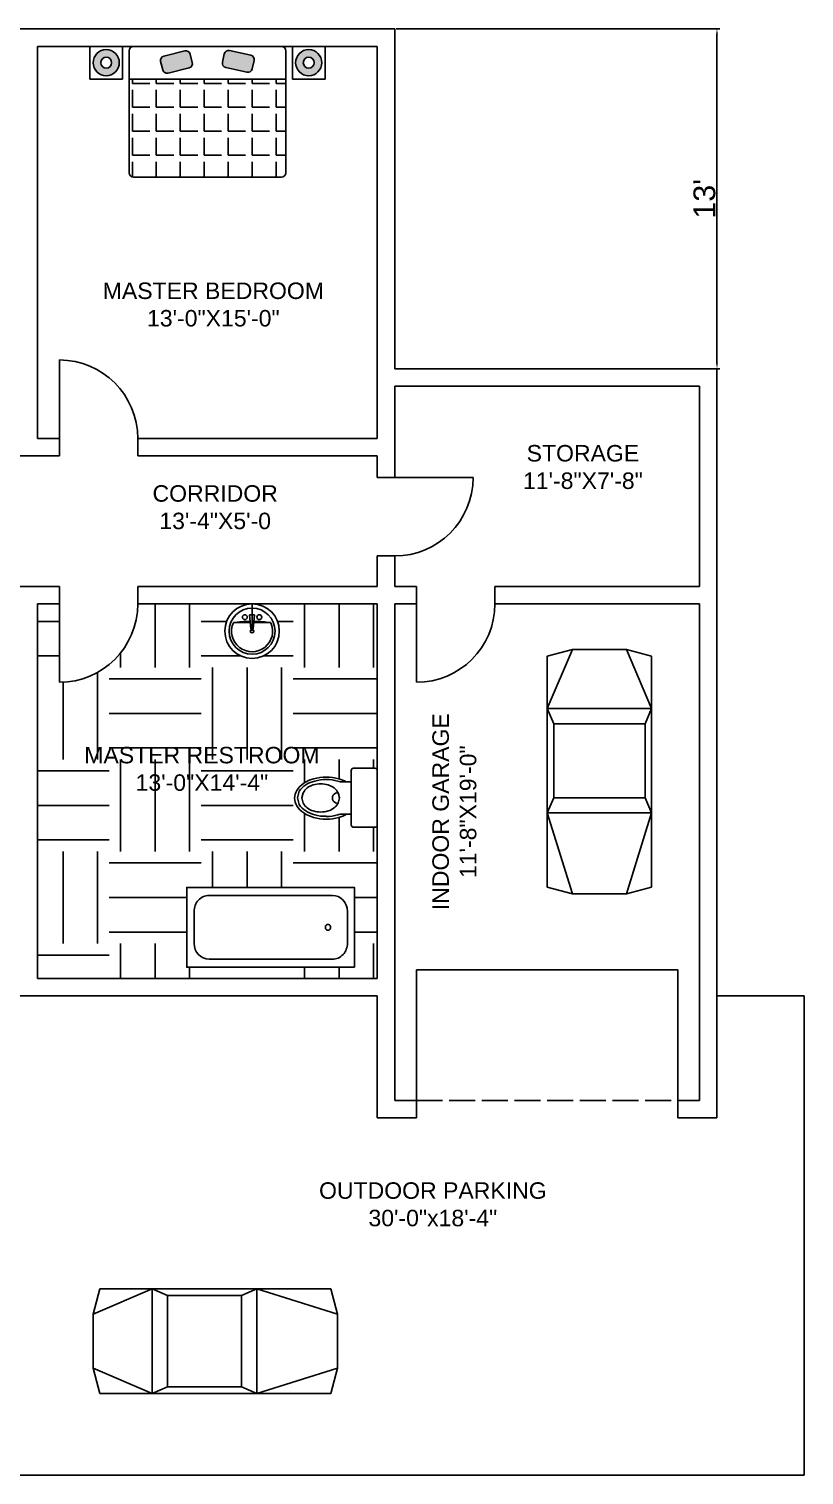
# Model space of a CAD drawing. Header units: inches. Extents: x 426 to 1376, y 395 to 1059.
# Drawn here: x 1020 to 1376, y 395 to 1059 of the extents above; entities that cross this region are included whole.
import ezdxf

# ---------------------------------------------------------------- set-up
doc = ezdxf.new("R2010")
doc.units = ezdxf.units.IN
doc.header["$MEASUREMENT"] = 0
doc.linetypes.add('ACAD_ISO02W100', pattern=[15, 12, -3])
for name, color, linetype in [('1', 7, 'Continuous'), ('dash', 9, 'ACAD_ISO02W100'), ('dim', 9, 'Continuous')]:
    doc.layers.add(name, color=color, linetype=linetype)
doc.styles.get("Standard").update_dxf_attribs({"font": 'arial.ttf'})
doc.dimstyles.new('Copy of ISO-25', dxfattribs={"dimtxt": 10, "dimasz": 2.5, "dimexe": 1.25, "dimexo": 0.625, "dimtad": 1, "dimlunit": 3, "dimtxsty": 'Standard', "dimcen": 2.5, "dimclrd": 256, "dimclre": 256, "dimclrt": 256, "dimadec": 0, "dimazin": 0, "dimtfac": 1, "dimtmove": 0, "dimatfit": 3, "dimfxl": 1, "dimarcsym": 0})

# ---------------------------------------------------------------- blocks, each defined once
blk = doc.blocks.new('doorfnsh')
blk.add_line((455.5, 727), (455.5, 691))
blk.add_arc((455.5, 727), 36, 270, 0)
blk = doc.blocks.new('sink')
for p, q in [((286006, 523176), (286006, 523400)), ((285996, 523196), (285986, 523311)), ((285986, 523311), (286026, 523311)), ((286026, 523311), (286016, 523196)), ((285852, 523246), (285991, 523246)), ((286016, 523196), (285996, 523196)), ((286020, 523246), (286160, 523246))]:
    blk.add_line(p, q)
for centre, radius in [((286006, 523176), 224), ((286006, 523176), 189), ((285946, 523291), 19.9), ((286065, 523291), 19.9), ((286006, 523176), 14.9)]:
    blk.add_circle(centre, radius)
for centre, radius, start, end in [((286006, 523176), 169, 155.6843, 24.3157), ((286009, 522028), 1228, 90.8277, 97.3436), ((286003, 522028), 1228, 82.6564, 89.1723)]:
    blk.add_arc(centre, radius, start, end)
blk = doc.blocks.new('wc')
for p, q in [((0.233, 0), (-0.233, 0)), ((-0.253, -0.02), (-0.253, -0.203)), ((0.253, -0.203), (0.253, -0.02)), ((0.233, -0.223), (-0.233, -0.223)), ((-0.14, -0.223), (-0.14, -0.319)), ((0.136, -0.223), (0.136, -0.317))]:
    blk.add_line(p, q)
for points in [[(-0.141, -0.263, 0.062055), (-0.168, -0.329, 0.067069), (-0.183, -0.437, 0.067069)], [(-0.183, -0.437, 0.067069), (-0.168, -0.545, 0.079499), (-0.13, -0.628, 0.107137), (-0.068, -0.689, 0.140584), (-0.003, -0.708, 0.140584), (0.061, -0.689, 0.107137), (0.124, -0.628, 0.079499), (0.162, -0.545, 0.067069), (0.176, -0.437, 0.067069), (0.162, -0.329, 0.057475), (0.137, -0.267, 0.107137)], [(-0.159, -0.437, 0.064704), (-0.147, -0.535, 0.077557), (-0.113, -0.612, 0.107174), (-0.058, -0.667), (-0.002, -0.684), (0.055, -0.667, 0.107174), (0.11, -0.612, 0.077557), (0.143, -0.535, 0.064704), (0.156, -0.437, 0.064704), (0.143, -0.338, 0.021175), (0.136, -0.316, 0.107174)]]:
    blk.add_lwpolyline(points, format="xyb")
blk.add_lwpolyline([(-0.122, -0.484, 0.075307), (-0.113, -0.548, 0.085687), (-0.087, -0.599, 0.106098), (-0.046, -0.634), (-0.002, -0.646), (0.043, -0.634, 0.106098), (0.084, -0.599, 0.085687), (0.109, -0.548, 0.075307), (0.119, -0.484, 0.075307), (0.109, -0.421, 0.085687), (0.084, -0.37, 0.106098), (0.043, -0.335), (-0.002, -0.323), (-0.046, -0.335, 0.106098), (-0.087, -0.37, 0.085687), (-0.113, -0.421, 0.075307)], format="xyb", close=True)
for centre, radius, start, end in [((-0.233, -0.02), 0.02, 90, 180), ((0.233, -0.02), 0.02, 0, 90), ((-0.233, -0.203), 0.02, 180, 270), ((0.233, -0.203), 0.02, 270, 0), ((0.226, -0.437), 0.386, 165.1916, 180), ((0.114, -0.407), 0.269, 161.3359, 165.1916), ((-0.002, -0.339), 0.0451, 174.4043, 5.5957)]:
    blk.add_arc(centre, radius, start, end)
blk = doc.blocks.new('toilet')
at = {"xscale": 915.1213414191038, "yscale": 915.1213414191038, "zscale": 915.1213414191038}
blk.add_blockref('wc', (287840, 523400), dxfattribs=at)
blk = doc.blocks.new('*U13')
at = {"layer": '1', "color": 7}
blk.add_lwpolyline([(95, 1910), (95, 3610), (845, 3610), (845, 1910)], close=True, dxfattribs=at)
at = {"layer": '1', "color": 7, "flags": 128}
blk.add_lwpolyline([(322, 1981, -0.414214), (170, 2133), (170, 3384, -0.414213), (322, 3536), (618, 3536, -0.414214), (770, 3384), (770, 2133, -0.414213), (618, 1981)], format="xyb", close=True, dxfattribs=at)
at = {"layer": '1', "color": 7}
blk.add_open_spline([(497, 2179), (497, 2186), (494, 2192), (490, 2198), (484, 2202), (477, 2205), (470, 2205), (463, 2205), (456, 2202), (450, 2198), (446, 2192), (442, 2186), (442, 2179), (442, 2172), (446, 2166), (450, 2159), (456, 2156), (463, 2152), (470, 2152), (477, 2152), (484, 2156), (490, 2159), (494, 2166), (497, 2172), (497, 2179)], degree=2, knots=[0, 0, 0, 0.082139, 0.082139, 0.165477, 0.165477, 0.25, 0.25, 0.334522, 0.334522, 0.417861, 0.417861, 0.5, 0.5, 0.582139, 0.582139, 0.665477, 0.665477, 0.75, 0.75, 0.834522, 0.834522, 0.917861, 0.917861, 1, 1, 1], dxfattribs=at)
blk = doc.blocks.new('car')
for p, q in [((1257.5, 771), (1269.09, 774.11)), ((1257.5, 747), (1269.09, 774.11)), ((1257.5, 771), (1257.5, 675)), ((1257.5, 675), (1257.5, 771)), ((1257.5, 771), (1257.5, 747)), ((1293.91, 774.11), (1269.09, 774.11)), ((1305.5, 771), (1293.91, 774.11)), ((1293.91, 774.11), (1305.5, 747)), ((1305.5, 771), (1305.5, 675)), ((1257.5, 747), (1305.5, 747)), ((1257.5, 747), (1257.5, 740)), ((1257.5, 747), (1260.5, 740)), ((1305.5, 747), (1302.5, 740)), ((1260.5, 740), (1302.5, 740)), ((1302.5, 740), (1302.5, 706)), ((1257.5, 699), (1257.5, 706)), ((1257.5, 699), (1260.5, 706)), ((1260.5, 706.5), (1260.5, 706)), ((1260.5, 706), (1302.5, 706)), ((1302.5, 706), (1305.5, 699)), ((1257.5, 675), (1257.5, 699)), ((1257.5, 699), (1305.5, 699)), ((1257.5, 699), (1269.09, 661.89)), ((1305.5, 699), (1293.91, 661.89)), ((1257.5, 675), (1257.5, 665)), ((1305.5, 675), (1305.5, 665)), ((1257.5, 665), (1269.09, 661.89)), ((1305.5, 665), (1293.91, 661.89)), ((1293.91, 661.89), (1269.09, 661.89))]:
    blk.add_line(p, q)
blk.add_lwpolyline([(1260.5, 706.5), (1260.5, 740)])
blk = doc.blocks.new('*D31')
at = {"layer": 'Defpoints', "color": 0, "transparency": 16777216}
for p in [(1187.5, 1059), (1187.5, 903), (1335.5, 903)]:
    blk.add_point(p, dxfattribs=at)
at = {"layer": 'dim', "lineweight": -2, "transparency": 16777216}
for p, q in [((1188.12, 1059), (1336.75, 1059)), ((1335.5, 1056.5), (1335.5, 905.5)), ((1188.12, 903), (1336.75, 903))]:
    blk.add_line(p, q, dxfattribs=at)
at = {"layer": 'dim', "transparency": 16777216}
for points in [[(1335.08, 1056.5), (1335.92, 1056.5), (1335.5, 1059)], [(1335.08, 905.5), (1335.92, 905.5), (1335.5, 903)]]:
    blk.add_solid(points, dxfattribs=at)
at = {"layer": 'dim', "transparency": 16777216, "insert": (1329.77, 981), "char_height": 10, "attachment_point": 5, "rotation": 90}
blk.add_mtext("13'", dxfattribs=at)
blk = doc.blocks.new('house finished')
at = {"true_color": 0x000000}
h = blk.add_hatch(color=18, dxfattribs=at)
h.dxf.hatch_style = 1
h.paths.add_polyline_path([(1061, 1043.5, 1), (1049, 1043.5, 1)])
h.paths.add_polyline_path([(1057.5, 1043.5, -1), (1052.5, 1043.5, -1)], flags=16)
h.paths.add_polyline_path([(1142, 1043.5, 1), (1154, 1043.5, 1)])
h.paths.add_polyline_path([(1150.5, 1043.5, -1), (1145.5, 1043.5, -1)], flags=16)
h = blk.add_hatch(color=18, dxfattribs=at)
h.dxf.hatch_style = 1
h.paths.add_polyline_path([(1093.082, 1041.149, 0.4142136), (1094.537, 1043.575), (1093.567, 1047.455, 0.4142136), (1091.142, 1048.91), (1081.44, 1046.485, 0.4142136), (1079.985, 1044.06), (1080.955, 1040.179, 0.4142136), (1083.381, 1038.724)])
h.paths.add_polyline_path([(1111.619, 1049.085, 0.4142136), (1109.233, 1047.566), (1108.365, 1043.661, 0.4142136), (1109.884, 1041.275), (1119.645, 1039.106, 0.4142136), (1122.032, 1040.624), (1122.899, 1044.529, 0.4142136), (1121.381, 1046.915)])
h = blk.add_hatch()
h.set_pattern_fill('ANGLE', color=256, scale=40)
h.set_pattern_definition([(0, (0, 0), (0, 11), [8, -3]), (90, (0, 0), (-11, 7e-16), [8, -3])])
h.paths.add_polyline_path([(1135.5, 991, 0.4142136), (1137.5, 993), (1137.5, 1036), (1065.5, 1036), (1065.5, 993, 0.4142136), (1067.5, 991)])
h = blk.add_hatch()
h.set_pattern_fill('EARTH', color=256, scale=169, angle=180)
h.paths.add_polyline_path([(1179.5, 795), (1122, 795, -0.4142136), (1134.5, 782.5, -1), (1109.5, 782.5, -0.4142136), (1122, 795), (1069.5, 795, -0.4142136), (1033.5, 759), (1033.5, 795), (1023.5, 795), (1023.5, 623), (1179.5, 623), (1179.5, 693.472, -0.4142136), (1178.426, 692.398), (1168.586, 692.398, -0.4142136), (1167.512, 693.472), (1167.512, 698.487), (1165.484, 698.487, -0.0635789), (1161.832, 696.965, -0.0670687), (1156.043, 696.185, -0.0670687), (1150.254, 696.965, -0.0794991), (1145.759, 699.007, -0.1071367), (1142.492, 702.363, -0.1405842), (1141.5, 705.821, -0.1405842), (1142.492, 709.28, -0.1071367), (1145.759, 712.635, -0.0794991), (1150.254, 714.678, -0.0670687), (1156.043, 715.458, -0.0670687), (1161.832, 714.678, -0.058963), (1165.234, 713.297), (1167.512, 713.297), (1167.512, 718.528, -0.4142136), (1168.586, 719.602), (1178.426, 719.602, -0.4142136), (1179.5, 718.528)])
h.paths.add_polyline_path([(1169, 664.83), (1169, 628.17), (1092, 628.171), (1092, 664.83)], flags=16)
edge = h.paths.add_edge_path(flags=0)
edge.add_line((1102.24, 661.164), (1158.883, 661.164))
edge.add_ellipse((1158.883, 653.714), major_axis=(0, 7.449), ratio=0.9266618, start_angle=270, end_angle=359.999967, ccw=False)
edge.add_line((1165.786, 653.714), (1165.786, 639.286))
edge.add_ellipse((1158.883, 639.286), major_axis=(0, 7.449), ratio=0.9266618, start_angle=179.999967, end_angle=270, ccw=False)
edge.add_line((1158.883, 631.836), (1102.24, 631.836))
edge.add_ellipse((1102.24, 639.286), major_axis=(0, 7.449), ratio=0.9266618, start_angle=90, end_angle=179.999967, ccw=False)
edge.add_line((1095.337, 639.286), (1095.337, 653.715))
edge.add_ellipse((1102.24, 653.715), major_axis=(0, 7.449), ratio=0.9266618, start_angle=-0.000033, end_angle=90, ccw=False)
edge = h.paths.add_edge_path(flags=0)
edge.add_spline(control_points=[(1156.819, 647.844), (1157.142, 647.844), (1157.421, 647.664)], knot_values=[0.9178611, 0.9178611, 0.9178611, 1, 1, 1], degree=2, periodic=0)
edge.add_spline(control_points=[(1157.421, 647.664), (1157.7, 647.484), (1157.861, 647.172)], knot_values=[0.8345225, 0.8345225, 0.8345225, 0.9178611, 0.9178611, 0.9178611], degree=2, periodic=0)
edge.add_spline(control_points=[(1157.861, 647.172), (1158.023, 646.86), (1158.023, 646.5)], knot_values=[0.7499999, 0.7499999, 0.7499999, 0.8345225, 0.8345225, 0.8345225], degree=2, periodic=0)
edge.add_spline(control_points=[(1158.023, 646.5), (1158.023, 646.14), (1157.861, 645.828)], knot_values=[0.6654772, 0.6654772, 0.6654772, 0.7499999, 0.7499999, 0.7499999], degree=2, periodic=0)
edge.add_spline(control_points=[(1157.861, 645.828), (1157.7, 645.516), (1157.421, 645.336)], knot_values=[0.5821388, 0.5821388, 0.5821388, 0.6654772, 0.6654772, 0.6654772], degree=2, periodic=0)
edge.add_spline(control_points=[(1157.421, 645.336), (1157.142, 645.156), (1156.819, 645.156)], knot_values=[0.5, 0.5, 0.5, 0.5821388, 0.5821388, 0.5821388], degree=2, periodic=0)
edge.add_spline(control_points=[(1156.819, 645.156), (1156.497, 645.156), (1156.218, 645.336)], knot_values=[0.4178611, 0.4178611, 0.4178611, 0.5, 0.5, 0.5], degree=2, periodic=0)
edge.add_spline(control_points=[(1156.218, 645.336), (1155.939, 645.516), (1155.778, 645.828)], knot_values=[0.3345225, 0.3345225, 0.3345225, 0.4178611, 0.4178611, 0.4178611], degree=2, periodic=0)
edge.add_spline(control_points=[(1155.778, 645.828), (1155.616, 646.14), (1155.616, 646.5)], knot_values=[0.2499999, 0.2499999, 0.2499999, 0.3345225, 0.3345225, 0.3345225], degree=2, periodic=0)
edge.add_spline(control_points=[(1155.616, 646.5), (1155.616, 646.86), (1155.778, 647.172)], knot_values=[0.1654772, 0.1654772, 0.1654772, 0.2499999, 0.2499999, 0.2499999], degree=2, periodic=0)
edge.add_spline(control_points=[(1155.778, 647.172), (1155.939, 647.484), (1156.218, 647.664)], knot_values=[0.0821388, 0.0821388, 0.0821388, 0.1654772, 0.1654772, 0.1654772], degree=2, periodic=0)
edge.add_spline(control_points=[(1156.218, 647.664), (1156.497, 647.844), (1156.819, 647.844)], knot_values=[0, 0, 0, 0.0821388, 0.0821388, 0.0821388], degree=2, periodic=0)
h.paths.add_polyline_path([(1043.025, 704.874), (1154.89, 704.874), (1154.89, 733.115), (1043.025, 733.115)], flags=24)
for p, q in [((1187.5, 1059), (1015.5, 1059)), ((1187.5, 903), (1187.5, 1059)), ((1023.5, 871), (1023.5, 1051)), ((1023.5, 1051), (1179.5, 1051)), ((1023.5, 1051), (1053.5, 1051)), ((1047.5, 1051), (1062.5, 1051)), ((1047.5, 1051), (1047.5, 1036)), ((1061, 1051), (1064, 1051)), ((1062.5, 1051), (1062.5, 1036)), ((1067.5, 1051), (1135.5, 1051)), ((1067.5, 1051), (1080.5, 1051)), ((1135.5, 1051), (1122.5, 1051)), ((1140.5, 1051), (1155.5, 1051)), ((1140.5, 1051), (1140.5, 1036)), ((1179.5, 1051), (1149.5, 1051)), ((1155.5, 1051), (1155.5, 1036)), ((1179.5, 1051), (1179.5, 871)), ((1065.5, 1049), (1065.5, 993)), ((1065.5, 1049), (1065.5, 1036)), ((1080.955, 1040.179), (1079.985, 1044.06)), ((1081.44, 1046.485), (1091.142, 1048.91)), ((1093.567, 1047.455), (1094.537, 1043.575)), ((1109.233, 1047.566), (1108.365, 1043.661)), ((1121.381, 1046.915), (1111.619, 1049.085)), ((1122.032, 1040.624), (1122.899, 1044.529)), ((1137.5, 993), (1137.5, 1049)), ((1062.5, 1036), (1047.5, 1036)), ((1065.5, 1036), (1137.5, 1036)), ((1093.082, 1041.149), (1083.381, 1038.724)), ((1109.884, 1041.275), (1119.645, 1039.106)), ((1155.5, 1036), (1140.5, 1036)), ((1067.5, 991), (1135.5, 991)), ((1335.5, 903), (1187.5, 903)), ((1335.5, 615), (1335.5, 903)), ((1187.5, 853), (1187.5, 895)), ((1187.5, 895), (1327.5, 895)), ((1327.5, 895), (1327.5, 803)), ((1033.5, 871), (1023.5, 871)), ((1033.5, 863), (1033.5, 871)), ((1179.5, 871), (1069.5, 871)), ((1069.5, 871), (1069.5, 863)), ((1015.5, 863), (1033.5, 863)), ((1069.5, 863), (1179.5, 863)), ((1179.5, 863), (1179.5, 853)), ((1179.5, 853), (1187.5, 853)), ((1187.5, 817), (1179.5, 817)), ((1179.5, 817), (1179.5, 803)), ((1187.5, 803), (1187.5, 817)), ((1033.5, 803), (1015.5, 803)), ((1033.5, 795), (1033.5, 803)), ((1179.5, 803), (1069.5, 803)), ((1069.5, 803), (1069.5, 795)), ((1197.5, 803), (1187.5, 803)), ((1197.5, 795), (1197.5, 803)), ((1327.5, 803), (1233.5, 803)), ((1233.5, 803), (1233.5, 795)), ((1023.5, 623), (1023.5, 795)), ((1023.5, 795), (1033.5, 795)), ((1069.5, 795), (1179.5, 795)), ((1179.5, 795), (1179.5, 623)), ((1187.5, 567), (1187.5, 795)), ((1187.5, 795), (1197.5, 795)), ((1233.5, 795), (1327.5, 795)), ((1233.5, 795), (1257.5, 795)), ((1327.5, 795), (1327.5, 567)), ((1317.5, 627), (1197.5, 627)), ((1197.5, 627), (1197.5, 567)), ((1317.5, 567), (1317.5, 627)), ((1179.5, 623), (1023.5, 623)), ((847.5, 615), (1179.5, 615)), ((1179.5, 615), (1179.5, 559)), ((1375.5, 615), (1335.5, 615)), ((1335.5, 559), (1335.5, 615)), ((1375.5, 395), (1375.5, 615)), ((1197.5, 567), (1187.5, 567)), ((1197.5, 559), (1197.5, 567)), ((1327.5, 567), (1317.5, 567)), ((1317.5, 567), (1317.5, 559)), ((1179.5, 559), (1197.5, 559)), ((1317.5, 559), (1335.5, 559)), ((1015.5, 395), (1375.5, 395))]:
    blk.add_line(p, q)
for centre, radius in [((1055, 1043.5), 6), ((1148, 1043.5), 6), ((1055, 1043.5), 2.5), ((1148, 1043.5), 2.5)]:
    blk.add_circle(centre, radius)
for centre, start, end in [((1067.5, 1049), 90, 180), ((1111.185, 1047.132), 77.471192, 167.471192), ((1135.5, 1049), 0, 90), ((1081.925, 1044.545), 104.036243, 194.036243), ((1091.627, 1046.97), 14.036243, 104.036243), ((1092.597, 1043.09), 284.036243, 14.036243), ((1110.317, 1043.228), 167.471192, 257.471192), ((1120.947, 1044.963), 347.471192, 77.471192), ((1082.895, 1040.664), 194.036243, 284.036243), ((1120.079, 1041.058), 257.471192, 347.471192), ((1067.5, 993), 180, 270), ((1135.5, 993), 270, 0)]:
    blk.add_arc(centre, 2, start, end)
at = {"layer": 'dash'}
blk.add_line((1197.5, 567), (1317.5, 567), dxfattribs=at)
at = {"xscale": -1}
for p, rotation in [((578, 1598), 180), ((1914.5, 1308.5), 90)]:
    blk.add_blockref('doorfnsh', p, dxfattribs=dict(at, rotation=rotation))
for name, p in [('doorfnsh', (578, 68)), ('doorfnsh', (742, 68)), ('car', (0, 0))]:
    blk.add_blockref(name, p)
at = {"xscale": -0.05587046901973316, "yscale": 0.05587046901973316, "zscale": 0.05587046901973316}
blk.add_blockref('sink', (17101.276, -28447.603), dxfattribs=at)
at = {"xscale": -0.05867539837074591, "yscale": 0.05867539837074591, "zscale": 0.05867539837074591, "rotation": 270}
blk.add_blockref('toilet', (-29531.204, -16183.127), dxfattribs=at)
at = {"color": 7, "xscale": 0.0488788020203071, "yscale": 0.04529411764705859, "zscale": 0.0488788020203071, "rotation": 90}
blk.add_blockref('*U13', (1255.512, 623.527), dxfattribs=at)
at = {"rotation": 90}
blk.add_blockref('car', (1823.106, -825), dxfattribs=at)
at = {"char_height": 7.56814, "attachment_point": 1}
for s, width, insert in [('\\pxqc;MASTER BEDROOM 13\'-0"X15\'-0"', 109.13114, (1049.635, 942.565)), ('\\pxqc;STORAGE 11\'-8"X7\'-8"', 75.68143, (1236.09, 867.957)), ('\\pxqc;CORRIDOR 13\'-4"X5\'-0', 75.68143, (1067.2, 849.498)), ('\\pxqc;MASTER RESTROOM 13\'-0"X14\'-4"', 109.78586, (1044.056, 729.354)), ('\\pxqc;OUTDOOR PARKING 30\'-0"x18\'-4"', 123.03118, (1143.493, 529.421))]:
    blk.add_mtext_dynamic_manual_height_columns(s, width=width, gutter_width=37.841, heights=[36.895], dxfattribs=dict(at, insert=insert))
at = {"insert": (1204.783, 640.246), "char_height": 7.56814, "attachment_point": 1, "rotation": 90}
blk.add_mtext_dynamic_manual_height_columns('\\pxqc;INDOOR GARAGE\\P11\'-8"X19\'-0"', width=118.67911, gutter_width=37.841, heights=[36.895], dxfattribs=at)
at = {"layer": 'dim'}
dim = blk.add_linear_dim(base=(1335.5, 903), p1=(1187.5, 1059), p2=(1187.5, 903), angle=90, dimstyle='Copy of ISO-25', dxfattribs=at)
dim.commit()
dim.dimension.update_dxf_attribs({"geometry": '*D31', "text_midpoint": (1329.766, 981)})

msp = doc.modelspace()

# ---------------------------------------------------------------- hatches: boundary and pattern name
at = {"true_color": 0x000000}
h = msp.add_hatch(dxfattribs=at)
h.set_pattern_fill('EARTH', color=18, scale=169)
h.paths.add_polyline_path([(1179.5, 795), (1122, 795, -0.414214), (1134.5, 782.5, -1), (1109.5, 782.5, -0.414214), (1122, 795), (1069.5, 795, -0.414214), (1033.5, 759), (1033.5, 795), (1023.5, 795), (1023.5, 623), (1179.5, 623), (1179.5, 693.47, -0.414214), (1178.43, 692.4), (1168.59, 692.4, -0.414214), (1167.51, 693.47), (1167.51, 698.49), (1165.48, 698.49, -0.063579), (1161.83, 696.97, -0.067069), (1156.04, 696.19, -0.067069), (1150.25, 696.97, -0.079499), (1145.76, 699.01, -0.107137), (1142.49, 702.36, -0.140584), (1141.5, 705.82, -0.140584), (1142.49, 709.28, -0.107137), (1145.76, 712.64, -0.079499), (1150.25, 714.68, -0.067069), (1156.04, 715.46, -0.067069), (1161.83, 714.68, -0.058963), (1165.23, 713.3), (1167.51, 713.3), (1167.51, 718.53, -0.414214), (1168.59, 719.6), (1178.43, 719.6, -0.414214), (1179.5, 718.53)], flags=0)
h.paths.add_polyline_path([(1179.5, 693.47, -0.414214), (1178.43, 692.4), (1168.59, 692.4, -0.414214), (1167.51, 693.47), (1167.51, 698.49), (1165.48, 698.49, -0.063579), (1161.83, 696.97, -0.067069), (1156.04, 696.19, -0.067069), (1150.25, 696.97, -0.079499), (1145.76, 699.01, -0.107137), (1142.49, 702.36, -0.140584), (1141.5, 705.82, -0.140584), (1142.49, 709.28, -0.107137), (1145.76, 712.64, -0.079499), (1150.25, 714.68, -0.067069), (1156.04, 715.46, -0.067069), (1161.83, 714.68, -0.058963), (1165.23, 713.3), (1167.51, 713.3), (1167.51, 718.53, -0.414214), (1168.59, 719.6), (1178.43, 719.6, -0.414214), (1179.5, 718.53), (1179.5, 795), (1122, 795, -0.414214), (1134.5, 782.5, -1), (1109.5, 782.5, -0.414214), (1122, 795), (1069.5, 795, -0.414214), (1033.5, 759), (1033.5, 795), (1023.5, 795), (1023.5, 623), (1179.5, 623)], flags=17)
edge = h.paths.add_edge_path(flags=0)
edge.add_ellipse((1158.88, 653.71), major_axis=(0, 7.45), ratio=0.926662, start_angle=270, end_angle=359.99997)
edge.add_line((1158.88, 661.16), (1102.24, 661.16))
edge.add_ellipse((1102.24, 653.71), major_axis=(0, 7.45), ratio=0.926662, start_angle=-0.00003, end_angle=90)
edge.add_line((1095.34, 653.71), (1095.34, 639.29))
edge.add_ellipse((1102.24, 639.29), major_axis=(0, 7.45), ratio=0.926662, start_angle=90, end_angle=179.99997)
edge.add_line((1102.24, 631.84), (1158.88, 631.84))
edge.add_ellipse((1158.88, 639.29), major_axis=(0, 7.45), ratio=0.926662, start_angle=179.99997, end_angle=270)
edge.add_line((1165.79, 639.29), (1165.79, 653.71))
edge = h.paths.add_edge_path(flags=0)
edge.add_spline(control_points=[(1155.62, 646.5), (1155.62, 646.86), (1155.78, 647.17)], knot_values=[0.165477, 0.165477, 0.165477, 0.25, 0.25, 0.25], degree=2, periodic=0)
edge.add_spline(control_points=[(1155.78, 647.17), (1155.94, 647.48), (1156.22, 647.66)], knot_values=[0.082139, 0.082139, 0.082139, 0.165477, 0.165477, 0.165477], degree=2, periodic=0)
edge.add_spline(control_points=[(1156.22, 647.66), (1156.5, 647.84), (1156.82, 647.84)], knot_values=[0, 0, 0, 0.082139, 0.082139, 0.082139], degree=2, periodic=0)
edge.add_spline(control_points=[(1156.82, 647.84), (1157.14, 647.84), (1157.42, 647.66)], knot_values=[0.917861, 0.917861, 0.917861, 1, 1, 1], degree=2, periodic=0)
edge.add_spline(control_points=[(1157.42, 647.66), (1157.7, 647.48), (1157.86, 647.17)], knot_values=[0.834522, 0.834522, 0.834522, 0.917861, 0.917861, 0.917861], degree=2, periodic=0)
edge.add_spline(control_points=[(1157.86, 647.17), (1158.02, 646.86), (1158.02, 646.5)], knot_values=[0.75, 0.75, 0.75, 0.834522, 0.834522, 0.834522], degree=2, periodic=0)
edge.add_spline(control_points=[(1158.02, 646.5), (1158.02, 646.14), (1157.86, 645.83)], knot_values=[0.665477, 0.665477, 0.665477, 0.75, 0.75, 0.75], degree=2, periodic=0)
edge.add_spline(control_points=[(1157.86, 645.83), (1157.7, 645.52), (1157.42, 645.34)], knot_values=[0.582139, 0.582139, 0.582139, 0.665477, 0.665477, 0.665477], degree=2, periodic=0)
edge.add_spline(control_points=[(1157.42, 645.34), (1157.14, 645.16), (1156.82, 645.16)], knot_values=[0.5, 0.5, 0.5, 0.582139, 0.582139, 0.582139], degree=2, periodic=0)
edge.add_spline(control_points=[(1156.82, 645.16), (1156.5, 645.16), (1156.22, 645.34)], knot_values=[0.417861, 0.417861, 0.417861, 0.5, 0.5, 0.5], degree=2, periodic=0)
edge.add_spline(control_points=[(1156.22, 645.34), (1155.94, 645.52), (1155.78, 645.83)], knot_values=[0.334522, 0.334522, 0.334522, 0.417861, 0.417861, 0.417861], degree=2, periodic=0)
edge.add_spline(control_points=[(1155.78, 645.83), (1155.62, 646.14), (1155.62, 646.5)], knot_values=[0.25, 0.25, 0.25, 0.334522, 0.334522, 0.334522], degree=2, periodic=0)
h.paths.add_polyline_path([(1169, 664.83), (1092, 664.83), (1092, 628.17), (1169, 628.17)], flags=0)
edge = h.paths.add_edge_path(flags=0)
edge.add_ellipse((1158.88, 653.71), major_axis=(0, 7.45), ratio=0.926662, start_angle=270, end_angle=359.99997, ccw=False)
edge.add_line((1165.79, 653.71), (1165.79, 639.29))
edge.add_ellipse((1158.88, 639.29), major_axis=(0, 7.45), ratio=0.926662, start_angle=179.99997, end_angle=270, ccw=False)
edge.add_line((1158.88, 631.84), (1102.24, 631.84))
edge.add_ellipse((1102.24, 639.29), major_axis=(0, 7.45), ratio=0.926662, start_angle=90, end_angle=179.99997, ccw=False)
edge.add_line((1095.34, 639.29), (1095.34, 653.71))
edge.add_ellipse((1102.24, 653.71), major_axis=(0, 7.45), ratio=0.926662, start_angle=-0.00003, end_angle=90, ccw=False)
edge.add_line((1102.24, 661.16), (1158.88, 661.16))
edge = h.paths.add_edge_path(flags=0)
edge.add_spline(control_points=[(1155.78, 647.17), (1155.94, 647.48), (1156.22, 647.66)], knot_values=[0.082139, 0.082139, 0.082139, 0.165477, 0.165477, 0.165477], degree=2, periodic=0)
edge.add_spline(control_points=[(1156.22, 647.66), (1156.5, 647.84), (1156.82, 647.84)], knot_values=[0, 0, 0, 0.082139, 0.082139, 0.082139], degree=2, periodic=0)
edge.add_spline(control_points=[(1156.82, 647.84), (1157.14, 647.84), (1157.42, 647.66)], knot_values=[0.917861, 0.917861, 0.917861, 1, 1, 1], degree=2, periodic=0)
edge.add_spline(control_points=[(1157.42, 647.66), (1157.7, 647.48), (1157.86, 647.17)], knot_values=[0.834522, 0.834522, 0.834522, 0.917861, 0.917861, 0.917861], degree=2, periodic=0)
edge.add_spline(control_points=[(1157.86, 647.17), (1158.02, 646.86), (1158.02, 646.5)], knot_values=[0.75, 0.75, 0.75, 0.834522, 0.834522, 0.834522], degree=2, periodic=0)
edge.add_spline(control_points=[(1158.02, 646.5), (1158.02, 646.14), (1157.86, 645.83)], knot_values=[0.665477, 0.665477, 0.665477, 0.75, 0.75, 0.75], degree=2, periodic=0)
edge.add_spline(control_points=[(1157.86, 645.83), (1157.7, 645.52), (1157.42, 645.34)], knot_values=[0.582139, 0.582139, 0.582139, 0.665477, 0.665477, 0.665477], degree=2, periodic=0)
edge.add_spline(control_points=[(1157.42, 645.34), (1157.14, 645.16), (1156.82, 645.16)], knot_values=[0.5, 0.5, 0.5, 0.582139, 0.582139, 0.582139], degree=2, periodic=0)
edge.add_spline(control_points=[(1156.82, 645.16), (1156.5, 645.16), (1156.22, 645.34)], knot_values=[0.417861, 0.417861, 0.417861, 0.5, 0.5, 0.5], degree=2, periodic=0)
edge.add_spline(control_points=[(1156.22, 645.34), (1155.94, 645.52), (1155.78, 645.83)], knot_values=[0.334522, 0.334522, 0.334522, 0.417861, 0.417861, 0.417861], degree=2, periodic=0)
edge.add_spline(control_points=[(1155.78, 645.83), (1155.62, 646.14), (1155.62, 646.5)], knot_values=[0.25, 0.25, 0.25, 0.334522, 0.334522, 0.334522], degree=2, periodic=0)
edge.add_spline(control_points=[(1155.62, 646.5), (1155.62, 646.86), (1155.78, 647.17)], knot_values=[0.165477, 0.165477, 0.165477, 0.25, 0.25, 0.25], degree=2, periodic=0)
h.paths.add_polyline_path([(1141.5, 705.82, -0.140584), (1142.49, 709.28, -0.107137), (1145.76, 712.64, -0.079499), (1150.25, 714.68, -0.067069), (1156.04, 715.46, -0.067069), (1161.83, 714.68, -0.058963), (1165.23, 713.3), (1167.51, 713.3), (1167.51, 718.53, -0.414214), (1168.59, 719.6), (1178.43, 719.6, -0.414214), (1179.5, 718.53), (1179.5, 795), (1122, 795, -0.414214), (1134.5, 782.5, -1), (1109.5, 782.5, -0.414214), (1122, 795), (1069.5, 795, -0.414214), (1033.5, 759), (1033.5, 795), (1023.5, 795), (1023.5, 623), (1179.5, 623), (1179.5, 693.47, -0.414214), (1178.43, 692.4), (1168.59, 692.4, -0.414214), (1167.51, 693.47), (1167.51, 698.49), (1165.48, 698.49, -0.063579), (1161.83, 696.97, -0.067069), (1156.04, 696.19, -0.067069), (1150.25, 696.97, -0.079499), (1145.76, 699.01, -0.107137), (1142.49, 702.36, -0.140584)], flags=17)

# ---------------------------------------------------------------- block references
msp.add_blockref('house finished', (0, 0))

doc.saveas('drawing.dxf')
